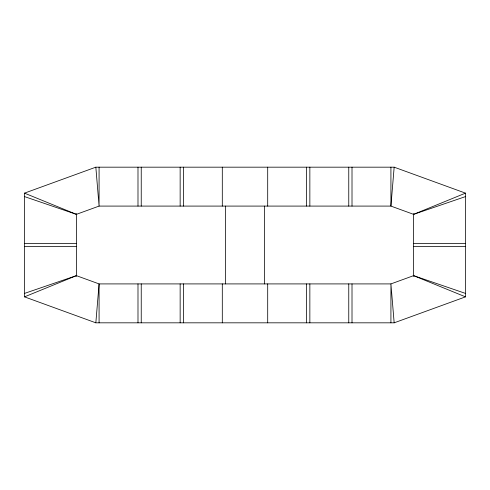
<?xml version="1.0" encoding="UTF-8"?>
<svg xmlns="http://www.w3.org/2000/svg" width="490" height="490" viewBox="0 0 490 490"><rect width="100%" height="100%" fill="white"/><g stroke="black" fill="none" stroke-linecap="round" stroke-linejoin="round"><path stroke-width="0.73" d="M95.838 322.824L24.5 296.86L24.5 193.14L95.838 167.176L394.162 167.176L465.5 193.14L465.5 296.86L394.162 322.824L95.838 322.824L99.078 283.912L76.385 275.65L24.5 293.406M394.162 167.176L390.922 206.088L413.615 214.351L465.5 196.594M24.5 296.86L76.385 275.65M413.615 214.351L465.5 193.14M24.5 196.594L76.385 214.351L99.078 206.088L390.922 206.088L390.922 167.176M465.5 293.406L413.615 275.65L390.922 283.912L99.078 283.912L99.078 322.824M24.5 243.377L76.385 243.377M413.615 243.377L465.5 243.377M24.5 246.623L76.385 246.623M413.615 246.623L465.5 246.623M413.615 275.65L465.5 296.86M24.5 193.14L76.385 214.351M394.162 322.824L390.922 283.912L390.922 322.824M95.838 167.176L99.078 206.088L99.078 167.176M413.615 213.597L413.615 276.403M352.01 167.176L352.01 206.088M352.01 283.912L352.01 322.824M348.764 167.176L348.764 206.088M348.764 283.912L348.764 322.824M309.852 167.176L309.852 206.088M309.852 283.912L309.852 322.824M306.611 167.176L306.611 206.088M306.611 283.912L306.611 322.824M267.699 167.176L267.699 206.088M267.699 283.912L267.699 322.824M264.453 206.088L264.453 283.912M225.547 206.088L225.547 283.912M222.301 167.176L222.301 206.088M222.301 283.912L222.301 322.824M183.389 167.176L183.389 206.088M183.389 283.912L183.389 322.824M180.149 167.176L180.149 206.088M180.149 283.912L180.149 322.824M141.236 167.176L141.236 206.088M141.236 283.912L141.236 322.824M137.99 167.176L137.99 206.088M137.99 283.912L137.99 322.824M76.385 213.597L76.385 276.403"/></g></svg>
